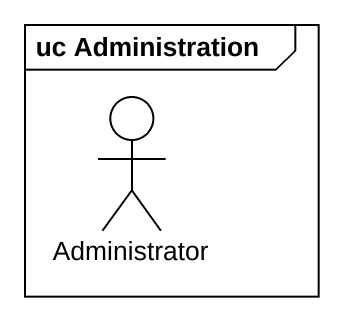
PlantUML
@startuml
mainframe uc Administration
actor Administrator
@enduml
